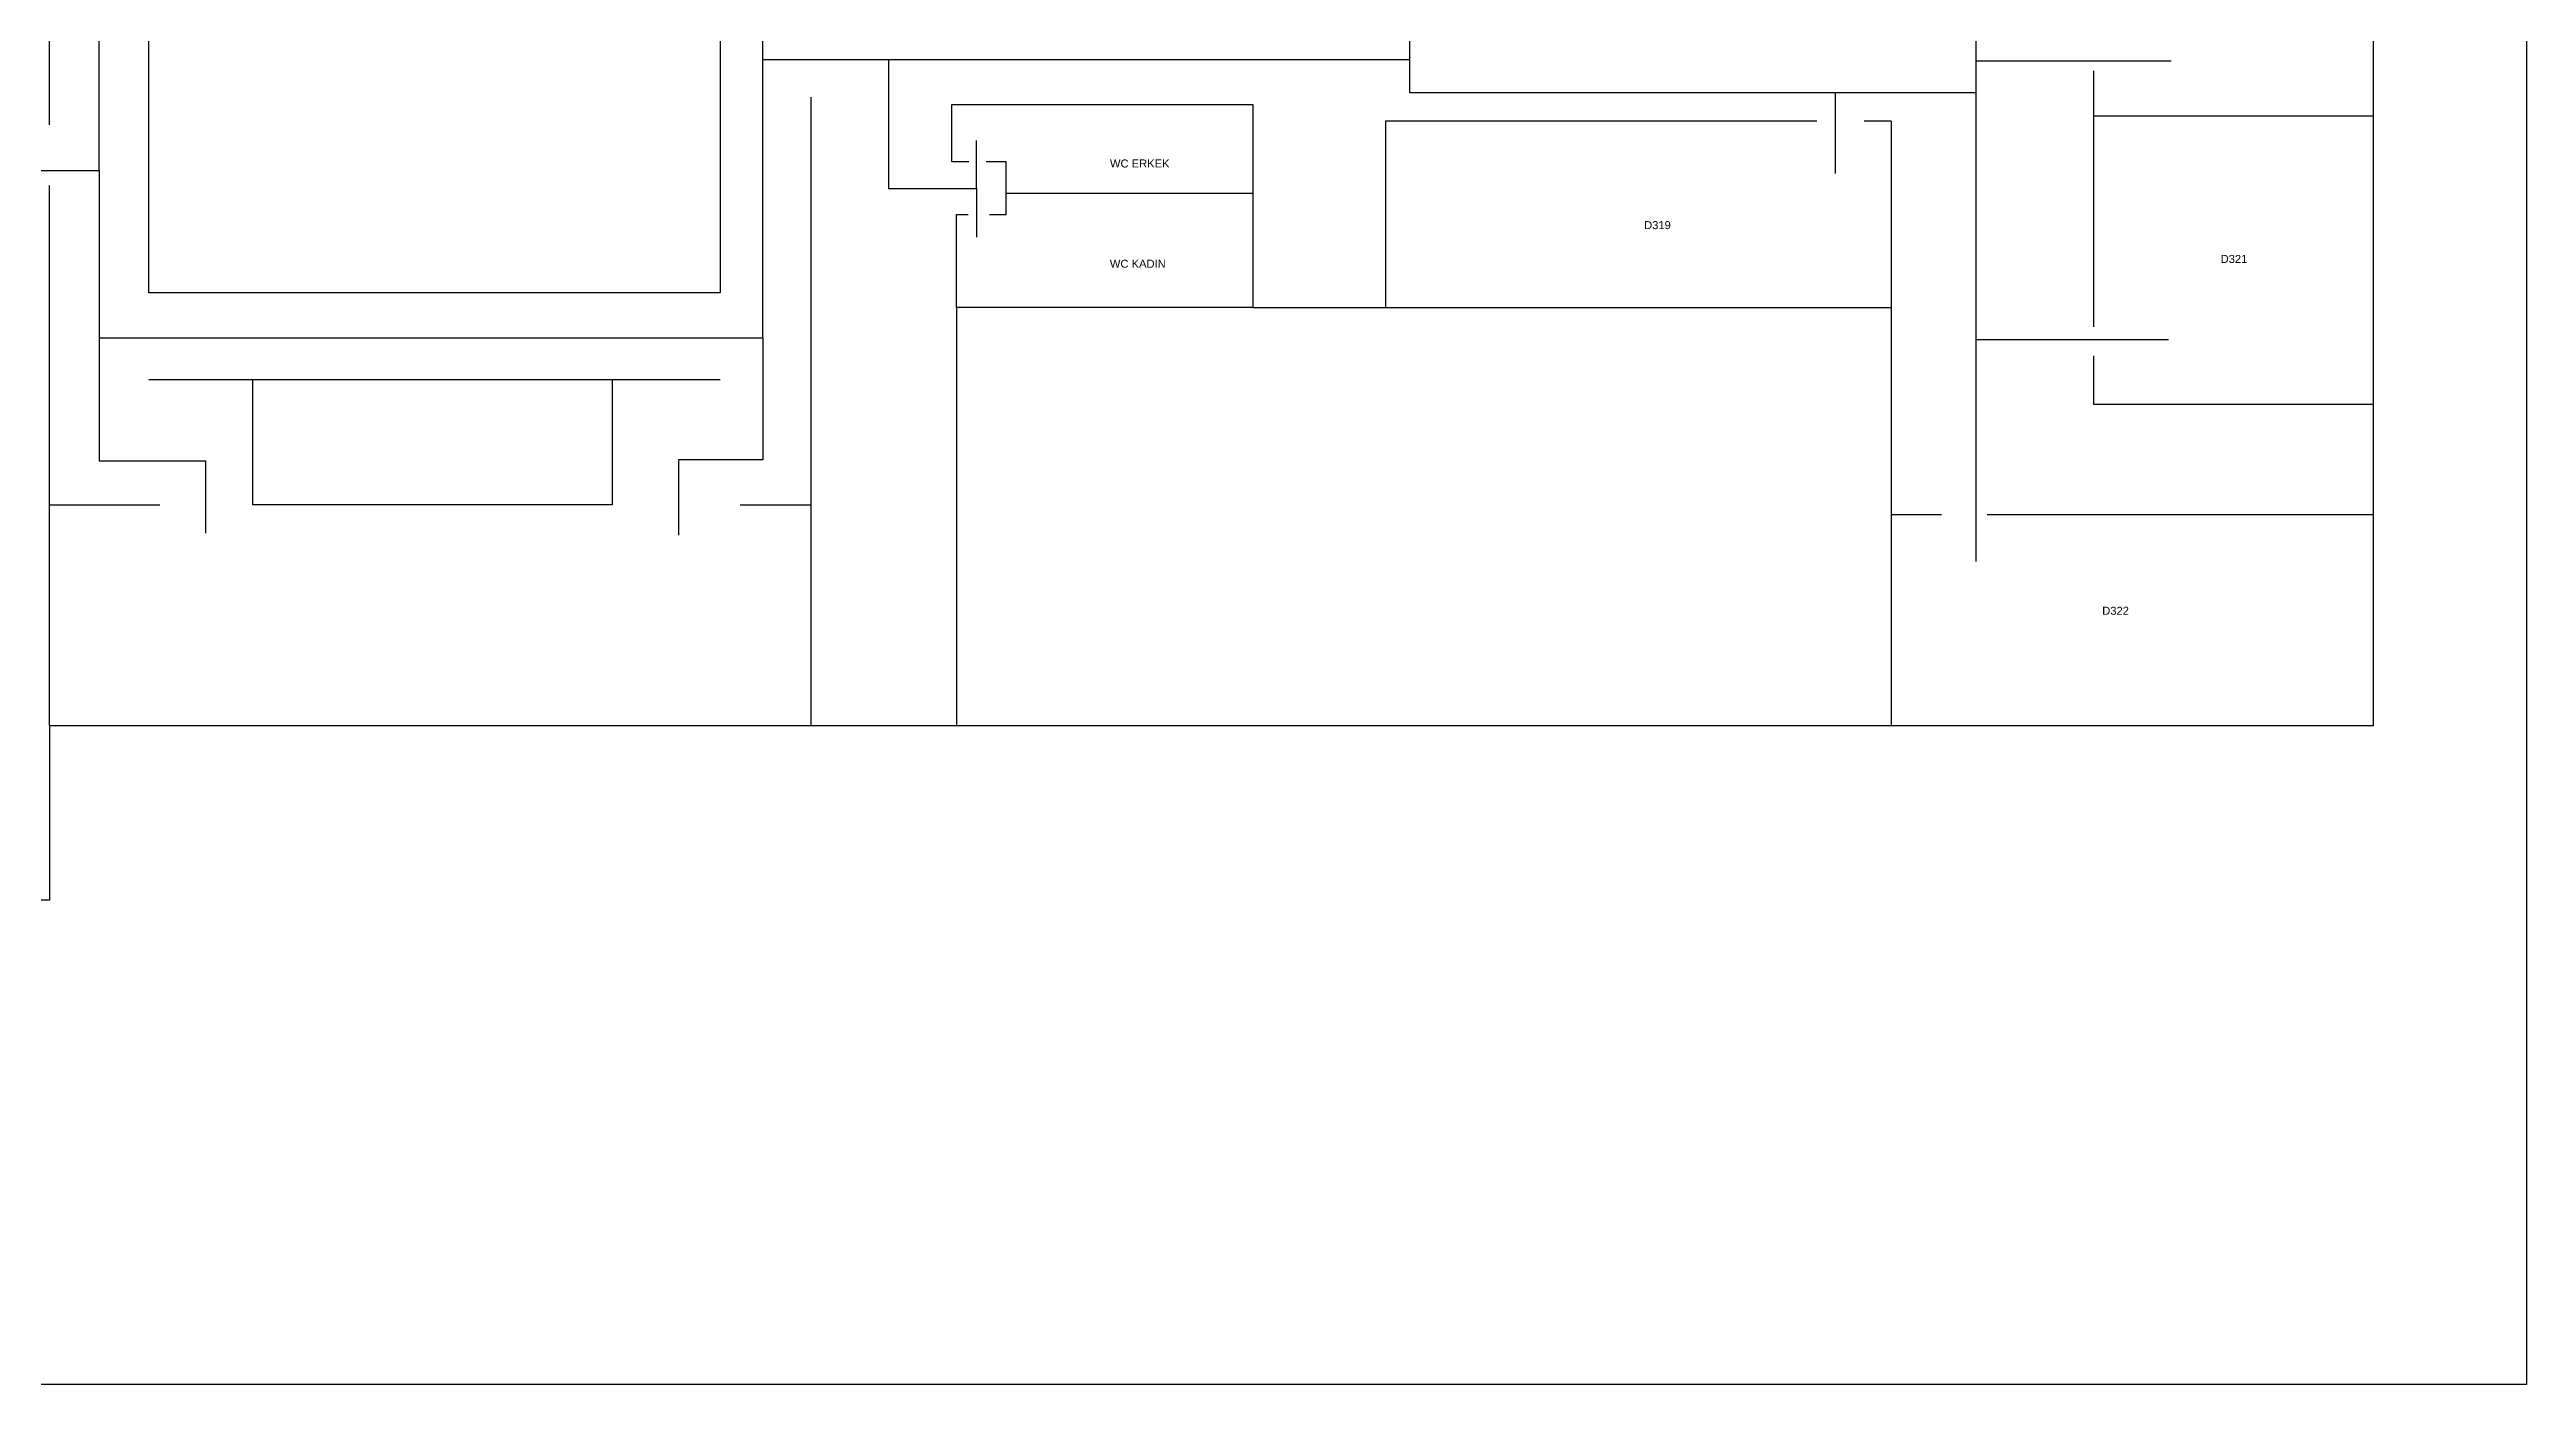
# Model space of a CAD drawing. Header units: metres. Extents: x 38820.6 to 38876.2, y 38467.9 to 38509.7.
# Drawn here: x 38845.27 to 38876.24, y 38467.91 to 38484.61 of the extents above; entities that cross this region are included whole.
import ezdxf

# ---------------------------------------------------------------- set-up
doc = ezdxf.new("R2010")
doc.units = ezdxf.units.M
doc.header["$MEASUREMENT"] = 0
for name, color, linetype in [('Paths', 70, 'Continuous'), ('Rooms', 10, 'Continuous'), ('Walls', 140, 'Continuous')]:
    doc.layers.add(name, color=color, linetype=linetype)
doc.styles.add('Annotative', font='arial.ttf')
picture_1 = doc.add_image_def('image1.jpeg', size_in_pixel=(1600, 1200))

msp = doc.modelspace()

# ---------------------------------------------------------------- linework, layer by layer
at = {"layer": 'Paths'}
for points in [[(38854.187, 38484.483), (38854.187, 38494.174), (38862.281, 38494.174)], [(38845.888, 38483.096), (38845.888, 38493.868), (38843.11, 38493.868)], [(38869.36, 38487.926), (38869.36, 38484.467), (38871.803, 38484.467)], [(38867.601, 38484.065), (38862.281, 38484.065), (38862.281, 38486.338), (38860.728, 38486.338)], [(38843.004, 38483.096), (38845.888, 38483.096), (38845.888, 38481.001), (38854.187, 38481.001), (38854.187, 38484.483), (38855.759, 38484.483), (38855.759, 38482.867), (38856.863, 38482.867), (38856.863, 38483.47)], [(38855.759, 38484.483), (38862.281, 38484.483)], [(38869.36, 38484.467), (38869.36, 38480.979), (38871.767, 38480.979)], [(38869.36, 38484.065), (38867.601, 38484.065), (38867.601, 38483.058)], [(38856.863, 38482.867), (38856.863, 38482.26)], [(38845.888, 38481.001), (38845.888, 38479.461), (38847.217, 38479.461), (38847.217, 38478.556)], [(38854.187, 38481.001), (38854.187, 38479.474), (38853.133, 38479.474), (38853.133, 38478.532)], [(38869.36, 38480.979), (38869.36, 38478.204)]]:
    msp.add_lwpolyline(points, dxfattribs=at)
at = {"layer": 'Walls'}
for points in [[(38869.458, 38503.504), (38874.326, 38503.504), (38874.326, 38476.146), (38869.458, 38476.146)], [(38845.269, 38483.664), (38845.269, 38493.43)], [(38846.511, 38493.43), (38853.657, 38493.43), (38853.657, 38481.563), (38846.511, 38481.563), (38846.511, 38493.43)], [(38845.269, 38476.146), (38845.269, 38473.968), (38824.879, 38473.968), (38824.879, 38489.992)], [(38870.832, 38484.34), (38870.832, 38481.139)], [(38854.789, 38484.013), (38854.789, 38476.146)], [(38856.554, 38483.92), (38860.316, 38483.92), (38860.316, 38481.382), (38856.612, 38481.382), (38856.612, 38482.545), (38856.758, 38482.545)], [(38856.767, 38483.203), (38856.554, 38483.203), (38856.554, 38483.92)], [(38861.977, 38483.711), (38861.977, 38481.382)], [(38867.368, 38483.711), (38861.977, 38483.711)], [(38868.299, 38483.711), (38867.96, 38483.711)], [(38868.299, 38483.711), (38868.299, 38476.924)], [(38868.299, 38483.711), (38868.299, 38483.711)], [(38874.326, 38483.772), (38870.832, 38483.772)], [(38857.024, 38482.545), (38857.233, 38482.545), (38857.233, 38483.203), (38856.982, 38483.203)], [(38869.458, 38476.146), (38845.269, 38476.146), (38845.269, 38482.907)], [(38857.233, 38482.811), (38860.316, 38482.811)], [(38856.612, 38481.382), (38856.612, 38476.146)], [(38860.316, 38481.382), (38868.299, 38481.382)], [(38870.832, 38480.775), (38870.832, 38480.172), (38874.326, 38480.172)], [(38846.511, 38480.479), (38853.657, 38480.479)], [(38847.809, 38478.914), (38847.809, 38480.479)], [(38852.304, 38480.479), (38852.304, 38478.914), (38847.809, 38478.914)], [(38845.269, 38478.914), (38846.649, 38478.914)], [(38853.907, 38478.914), (38854.789, 38478.914)], [(38868.929, 38478.786), (38868.299, 38478.786)], [(38874.326, 38478.786), (38869.5, 38478.786)], [(38868.299, 38476.924), (38868.299, 38476.146)]]:
    msp.add_lwpolyline(points, dxfattribs=at)

# ---------------------------------------------------------------- texts
at = {"layer": 'Rooms', "char_height": 0.1, "attachment_point": 1, "style": 'Annotative'}
for s, insert, width in [('WC ERKEK', (38858.53, 38483.232), 1.10974), ('D319', (38865.21, 38482.461), 0.33162), ('WC KADIN', (38858.529, 38481.978), 0.90512), ('D321', (38872.42, 38482.038), 0.33162), ('D322', (38870.939, 38477.637), 0.55379)]:
    msp.add_mtext(s, dxfattribs=dict(at, insert=insert, width=width))

# ---------------------------------------------------------------- pictures from other files: only their frames are drawn
at = {"layer": 'Walls'}
image = msp.add_image(picture_1, insert=(38820.586, 38467.909), size_in_units=(55.659, 41.744), dxfattribs=at)
image.dxf.flags = 6

doc.saveas('drawing.dxf')
